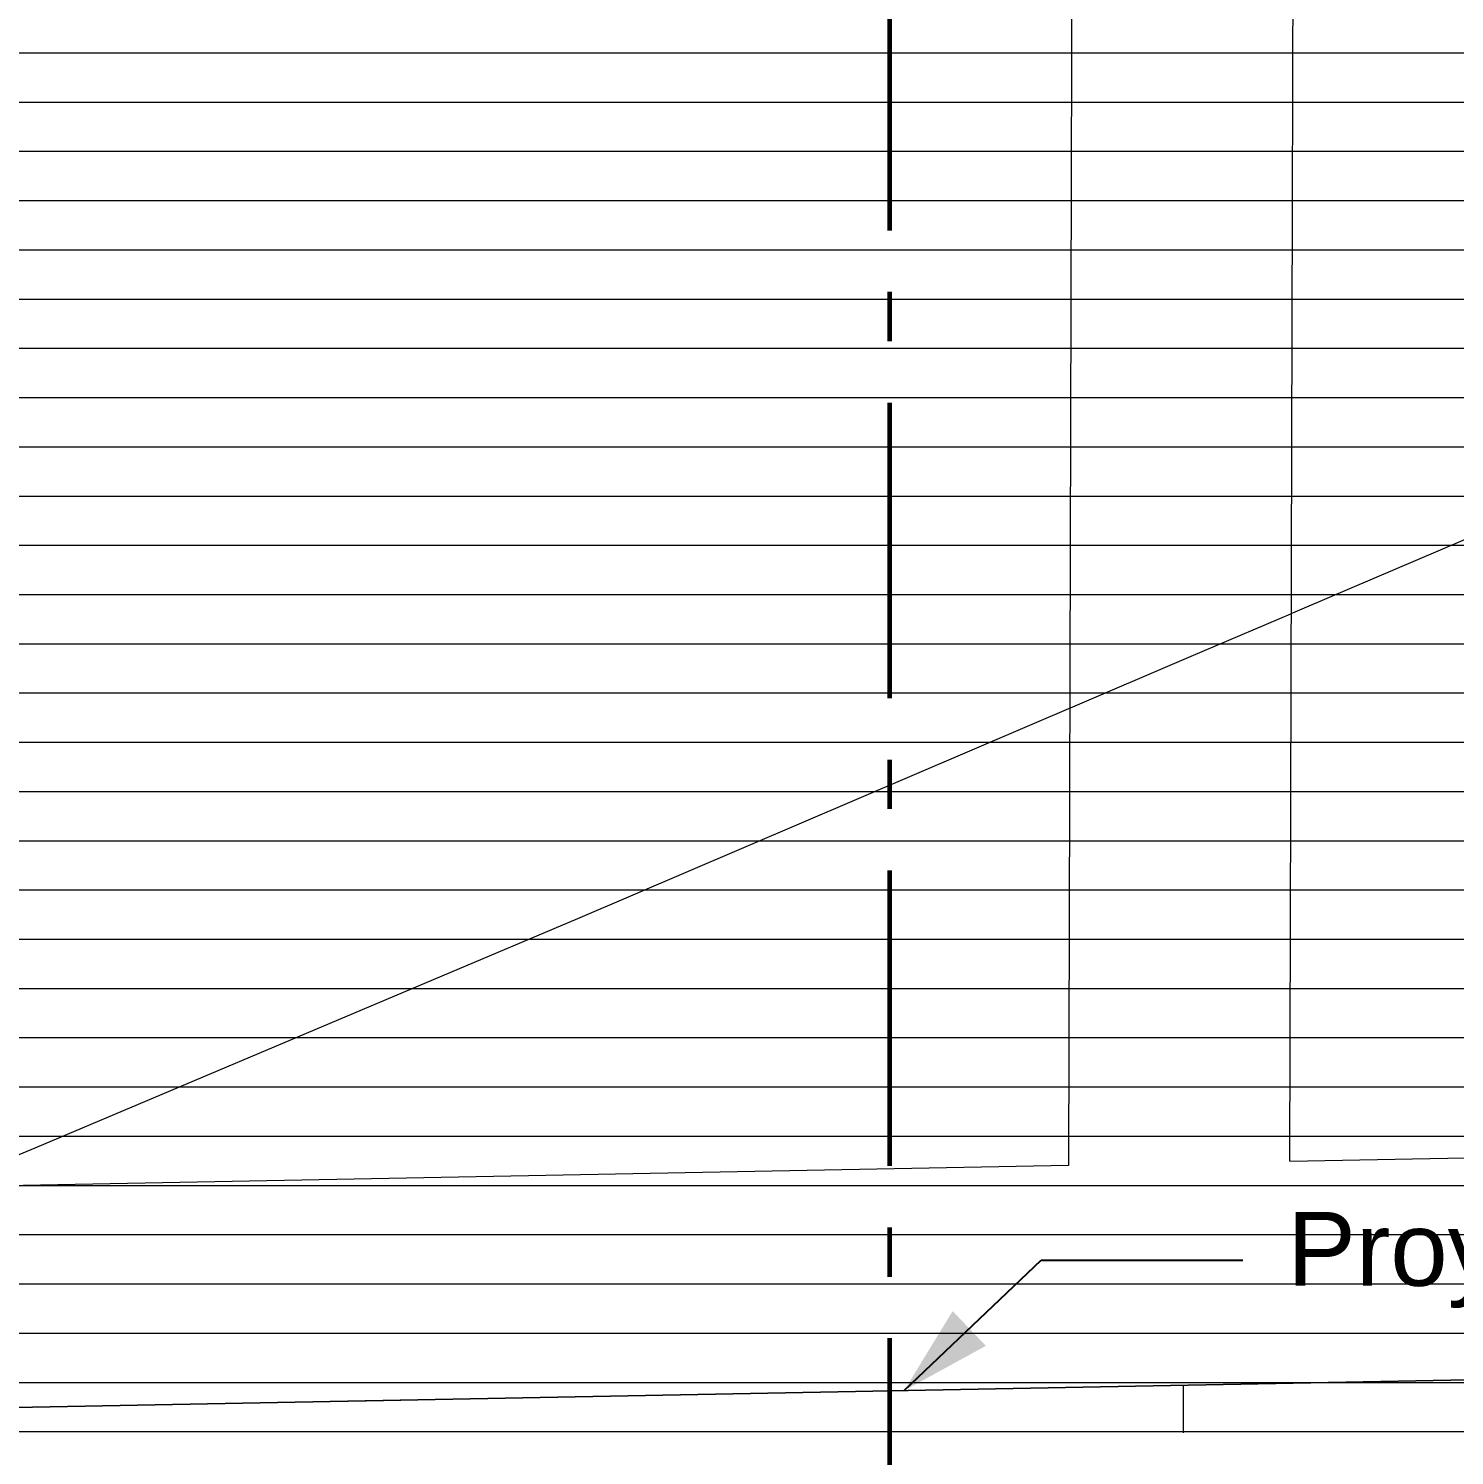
# Model space of a CAD drawing. Header units: metres. Extents: x 48 to 635, y -15 to 39.
# Drawn here: x 62.596 to 65.493, y 5.907 to 8.805 of the extents above; entities that cross this region are included whole.
import ezdxf

# ---------------------------------------------------------------- set-up
doc = ezdxf.new("R2010")
doc.units = ezdxf.units.M
doc.header["$MEASUREMENT"] = 0
for name, pattern in [('Dashed', [0.211667, 0.105833, -0.105833]), ('Dot & Dashed', [0.335139, 0.15875, -0.088194, 0, -0.088194]), ('Linea punta', [0.85, 0.6, -0.125, 0, -0.125]), ('Wipeout_Contour', [1, 0, -1])]:
    doc.linetypes.add(name, pattern=pattern)
for name, color, linetype in [('2D Drafting - General', 7, 'Continuous'), ('Annotation - Label', 7, 'Continuous'), ('Dimensioning - General', 7, 'Continuous'), ('Interior - Furniture', 7, 'Continuous'), ('Marker - Section', 7, 'Continuous'), ('Shell - Roof', 7, 'Continuous'), ('Structural - Bearing', 7, 'Continuous'), ('Structural - Grid', 7, 'Continuous')]:
    doc.layers.add(name, color=color, linetype=linetype)
doc.styles.add('GENERATED_STYLE_1', font='')
doc.styles.get('GENERATED_STYLE_1').set_extended_font_data('Arial')
doc.dimstyles.new('GENERATED_STYLE__1', dxfattribs={"dimtxt": 0.1, "dimasz": 0.0475, "dimexe": 0.18, "dimexo": 0.2, "dimgap": 0.09, "dimtad": 3, "dimzin": 0, "dimdsep": 46, "dimtxsty": 'GENERATED_STYLE_1', "dimblk": 'ARROWHEAD_2', "dimblk1": 'ARROWHEAD_2', "dimblk2": 'ARROWHEAD_2', "dimcen": 0.09, "dimclrd": 256, "dimclre": 256, "dimclrt": 5, "dimazin": 0, "dimtfac": 1, "dimtdec": 4, "dimtmove": 0, "dimatfit": 3, "dimfxl": 1, "dimtolj": 1, "dimtzin": 0, "dimarcsym": 0})
doc.dimstyles.new('GENERATED_STYLE__4', dxfattribs={"dimtxt": 0.18, "dimasz": 0.1824, "dimexe": 0.18, "dimexo": 0.0625, "dimgap": 0.09, "dimtad": 0, "dimtih": 1, "dimtoh": 1, "dimdec": 4, "dimzin": 0, "dimdsep": 46, "dimcen": 0.09, "dimadec": 0, "dimazin": 0, "dimtfac": 1, "dimtdec": 4, "dimtmove": 0, "dimatfit": 3, "dimldrblk": 'ARROWHEAD_5', "dimfxl": 1, "dimtolj": 1, "dimtzin": 0, "dimarcsym": 0})

# ---------------------------------------------------------------- blocks, each defined once
blk = doc.blocks.new('*D8')
at = {"layer": 'Dimensioning - General', "color": 151, "linetype": 'Continuous', "lineweight": 20, "true_color": 0x80c2ff}
for p, q in [((66.2681, 5.2425), (66.2634, 5.4893)), ((66.2673, 5.2894), (75.1868, 5.4593)), ((58.1821, 5.1353), (66.2673, 5.2894)), ((57.1668, 5.116), (58.1821, 5.1353))]:
    blk.add_line(p, q, dxfattribs=at)
at = {"layer": 'Dimensioning - General', "color": 7, "linetype": 'Continuous', "lineweight": 60}
for p, q in [((66.2847, 5.3209), (66.2498, 5.2578)), ((58.1995, 5.1669), (58.1647, 5.1037))]:
    blk.add_line(p, q, dxfattribs=at)
at = {"layer": 'Dimensioning - General', "color": 5, "lineweight": 25, "insert": (62.094, 5.0898), "char_height": 0.1, "attachment_point": 7, "rotation": 1.0914, "style": 'GENERATED_STYLE_1'}
blk.add_mtext('\\A1;{\\pql;\\fArial|b0|i0|c0|p34;8.09}', dxfattribs=at)
blk = doc.blocks.new('ARROWHEAD_2')
at = {"color": 0, "linetype": 'Continuous', "lineweight": 0}
for p, q in [((-0.378, -0.655), (0.378, 0.655)), ((0, 0), (-1, 0))]:
    blk.add_line(p, q, dxfattribs=at)
blk = doc.blocks.new('*X19')
at = {"layer": 'Shell - Roof', "color": 23, "linetype": 'Continuous', "lineweight": 13, "true_color": 0xbf8080}
for p, q in [((62.7844, 8.7551), (62.5382, 8.7551)), ((62.7844, 8.7551), (62.5382, 8.7551)), ((63.0306, 8.7551), (62.7844, 8.7551)), ((63.0306, 8.7551), (62.7844, 8.7551)), ((63.2768, 8.7551), (63.0306, 8.7551)), ((63.2768, 8.7551), (63.0306, 8.7551)), ((63.523, 8.7551), (63.2768, 8.7551)), ((63.523, 8.7551), (63.2768, 8.7551)), ((63.7692, 8.7551), (63.523, 8.7551)), ((63.7692, 8.7551), (63.523, 8.7551)), ((64.0154, 8.7551), (63.7692, 8.7551)), ((64.0154, 8.7551), (63.7692, 8.7551)), ((64.2616, 8.7551), (64.0154, 8.7551)), ((64.2616, 8.7551), (64.0154, 8.7551)), ((64.5078, 8.7551), (64.2616, 8.7551)), ((64.5078, 8.7551), (64.2616, 8.7551)), ((64.754, 8.7551), (64.5078, 8.7551)), ((64.754, 8.7551), (64.5078, 8.7551)), ((65.0002, 8.7551), (64.754, 8.7551)), ((65.0002, 8.7551), (64.754, 8.7551)), ((65.2464, 8.7551), (65.0002, 8.7551)), ((65.2464, 8.7551), (65.0002, 8.7551)), ((65.4926, 8.7551), (65.2464, 8.7551)), ((65.4926, 8.7551), (65.2464, 8.7551)), ((65.7388, 8.7551), (65.4926, 8.7551)), ((65.7388, 8.7551), (65.4926, 8.7551)), ((62.7844, 8.6551), (62.5382, 8.6551)), ((62.7844, 8.6551), (62.5382, 8.6551)), ((63.0306, 8.6551), (62.7844, 8.6551)), ((63.0306, 8.6551), (62.7844, 8.6551)), ((63.2768, 8.6551), (63.0306, 8.6551)), ((63.2768, 8.6551), (63.0306, 8.6551)), ((63.523, 8.6551), (63.2768, 8.6551)), ((63.523, 8.6551), (63.2768, 8.6551)), ((63.7692, 8.6551), (63.523, 8.6551)), ((63.7692, 8.6551), (63.523, 8.6551)), ((64.0154, 8.6551), (63.7692, 8.6551)), ((64.0154, 8.6551), (63.7692, 8.6551)), ((64.2616, 8.6551), (64.0154, 8.6551)), ((64.2616, 8.6551), (64.0154, 8.6551)), ((64.5078, 8.6551), (64.2616, 8.6551)), ((64.5078, 8.6551), (64.2616, 8.6551)), ((64.754, 8.6551), (64.5078, 8.6551)), ((64.754, 8.6551), (64.5078, 8.6551)), ((65.0002, 8.6551), (64.754, 8.6551)), ((65.0002, 8.6551), (64.754, 8.6551)), ((65.2464, 8.6551), (65.0002, 8.6551)), ((65.2464, 8.6551), (65.0002, 8.6551)), ((65.4926, 8.6551), (65.2464, 8.6551)), ((65.4926, 8.6551), (65.2464, 8.6551)), ((65.7388, 8.6551), (65.4926, 8.6551)), ((65.7388, 8.6551), (65.4926, 8.6551)), ((62.7844, 8.5551), (62.5382, 8.5551)), ((62.7844, 8.5551), (62.5382, 8.5551)), ((63.0306, 8.5551), (62.7844, 8.5551)), ((63.0306, 8.5551), (62.7844, 8.5551)), ((63.2768, 8.5551), (63.0306, 8.5551)), ((63.2768, 8.5551), (63.0306, 8.5551)), ((63.523, 8.5551), (63.2768, 8.5551)), ((63.523, 8.5551), (63.2768, 8.5551)), ((63.7692, 8.5551), (63.523, 8.5551)), ((63.7692, 8.5551), (63.523, 8.5551)), ((64.0154, 8.5551), (63.7692, 8.5551)), ((64.0154, 8.5551), (63.7692, 8.5551)), ((64.2616, 8.5551), (64.0154, 8.5551)), ((64.2616, 8.5551), (64.0154, 8.5551)), ((64.5078, 8.5551), (64.2616, 8.5551)), ((64.5078, 8.5551), (64.2616, 8.5551)), ((64.754, 8.5551), (64.5078, 8.5551)), ((64.754, 8.5551), (64.5078, 8.5551)), ((65.0002, 8.5551), (64.754, 8.5551)), ((65.0002, 8.5551), (64.754, 8.5551)), ((65.2464, 8.5551), (65.0002, 8.5551)), ((65.2464, 8.5551), (65.0002, 8.5551)), ((65.4926, 8.5551), (65.2464, 8.5551)), ((65.4926, 8.5551), (65.2464, 8.5551)), ((65.7388, 8.5551), (65.4926, 8.5551)), ((65.7388, 8.5551), (65.4926, 8.5551)), ((62.7844, 8.4551), (62.5382, 8.4551)), ((62.7844, 8.4551), (62.5382, 8.4551)), ((63.0306, 8.4551), (62.7844, 8.4551)), ((63.0306, 8.4551), (62.7844, 8.4551)), ((63.2768, 8.4551), (63.0306, 8.4551)), ((63.2768, 8.4551), (63.0306, 8.4551)), ((63.523, 8.4551), (63.2768, 8.4551)), ((63.523, 8.4551), (63.2768, 8.4551)), ((63.7692, 8.4551), (63.523, 8.4551)), ((63.7692, 8.4551), (63.523, 8.4551)), ((64.0154, 8.4551), (63.7692, 8.4551)), ((64.0154, 8.4551), (63.7692, 8.4551)), ((64.2616, 8.4551), (64.0154, 8.4551)), ((64.2616, 8.4551), (64.0154, 8.4551)), ((64.5078, 8.4551), (64.2616, 8.4551)), ((64.5078, 8.4551), (64.2616, 8.4551)), ((64.754, 8.4551), (64.5078, 8.4551)), ((64.754, 8.4551), (64.5078, 8.4551)), ((65.0002, 8.4551), (64.754, 8.4551)), ((65.0002, 8.4551), (64.754, 8.4551)), ((65.2464, 8.4551), (65.0002, 8.4551)), ((65.2464, 8.4551), (65.0002, 8.4551)), ((65.4926, 8.4551), (65.2464, 8.4551)), ((65.4926, 8.4551), (65.2464, 8.4551)), ((65.7388, 8.4551), (65.4926, 8.4551)), ((65.7388, 8.4551), (65.4926, 8.4551)), ((62.7844, 8.3551), (62.5382, 8.3551)), ((62.7844, 8.3551), (62.5382, 8.3551)), ((63.0306, 8.3551), (62.7844, 8.3551)), ((63.0306, 8.3551), (62.7844, 8.3551)), ((63.2768, 8.3551), (63.0306, 8.3551)), ((63.2768, 8.3551), (63.0306, 8.3551)), ((63.523, 8.3551), (63.2768, 8.3551)), ((63.523, 8.3551), (63.2768, 8.3551)), ((63.7692, 8.3551), (63.523, 8.3551)), ((63.7692, 8.3551), (63.523, 8.3551)), ((64.0154, 8.3551), (63.7692, 8.3551)), ((64.0154, 8.3551), (63.7692, 8.3551)), ((64.2616, 8.3551), (64.0154, 8.3551)), ((64.2616, 8.3551), (64.0154, 8.3551)), ((64.5078, 8.3551), (64.2616, 8.3551)), ((64.5078, 8.3551), (64.2616, 8.3551)), ((64.754, 8.3551), (64.5078, 8.3551)), ((64.754, 8.3551), (64.5078, 8.3551)), ((65.0002, 8.3551), (64.754, 8.3551)), ((65.0002, 8.3551), (64.754, 8.3551)), ((65.2464, 8.3551), (65.0002, 8.3551)), ((65.2464, 8.3551), (65.0002, 8.3551)), ((65.4926, 8.3551), (65.2464, 8.3551)), ((65.4926, 8.3551), (65.2464, 8.3551)), ((65.7388, 8.3551), (65.4926, 8.3551)), ((65.7388, 8.3551), (65.4926, 8.3551)), ((62.7844, 8.2551), (62.5382, 8.2551)), ((62.7844, 8.2551), (62.5382, 8.2551)), ((63.0306, 8.2551), (62.7844, 8.2551)), ((63.0306, 8.2551), (62.7844, 8.2551)), ((63.2768, 8.2551), (63.0306, 8.2551)), ((63.2768, 8.2551), (63.0306, 8.2551)), ((63.523, 8.2551), (63.2768, 8.2551)), ((63.523, 8.2551), (63.2768, 8.2551)), ((63.7692, 8.2551), (63.523, 8.2551)), ((63.7692, 8.2551), (63.523, 8.2551)), ((64.0154, 8.2551), (63.7692, 8.2551)), ((64.0154, 8.2551), (63.7692, 8.2551)), ((64.2616, 8.2551), (64.0154, 8.2551)), ((64.2616, 8.2551), (64.0154, 8.2551)), ((64.5078, 8.2551), (64.2616, 8.2551)), ((64.5078, 8.2551), (64.2616, 8.2551)), ((64.754, 8.2551), (64.5078, 8.2551)), ((64.754, 8.2551), (64.5078, 8.2551)), ((65.0002, 8.2551), (64.754, 8.2551)), ((65.0002, 8.2551), (64.754, 8.2551)), ((65.2464, 8.2551), (65.0002, 8.2551)), ((65.2464, 8.2551), (65.0002, 8.2551)), ((65.4926, 8.2551), (65.2464, 8.2551)), ((65.4926, 8.2551), (65.2464, 8.2551)), ((65.7388, 8.2551), (65.4926, 8.2551)), ((65.7388, 8.2551), (65.4926, 8.2551)), ((62.7844, 8.1551), (62.5382, 8.1551)), ((62.7844, 8.1551), (62.5382, 8.1551)), ((63.0306, 8.1551), (62.7844, 8.1551)), ((63.0306, 8.1551), (62.7844, 8.1551)), ((63.2768, 8.1551), (63.0306, 8.1551)), ((63.2768, 8.1551), (63.0306, 8.1551)), ((63.523, 8.1551), (63.2768, 8.1551)), ((63.523, 8.1551), (63.2768, 8.1551)), ((63.7692, 8.1551), (63.523, 8.1551)), ((63.7692, 8.1551), (63.523, 8.1551)), ((64.0154, 8.1551), (63.7692, 8.1551)), ((64.0154, 8.1551), (63.7692, 8.1551)), ((64.2616, 8.1551), (64.0154, 8.1551)), ((64.2616, 8.1551), (64.0154, 8.1551)), ((64.5078, 8.1551), (64.2616, 8.1551)), ((64.5078, 8.1551), (64.2616, 8.1551)), ((64.754, 8.1551), (64.5078, 8.1551)), ((64.754, 8.1551), (64.5078, 8.1551)), ((65.0002, 8.1551), (64.754, 8.1551)), ((65.0002, 8.1551), (64.754, 8.1551)), ((65.2464, 8.1551), (65.0002, 8.1551)), ((65.2464, 8.1551), (65.0002, 8.1551)), ((65.4926, 8.1551), (65.2464, 8.1551)), ((65.4926, 8.1551), (65.2464, 8.1551)), ((65.7388, 8.1551), (65.4926, 8.1551)), ((65.7388, 8.1551), (65.4926, 8.1551)), ((62.7844, 8.0551), (62.5382, 8.0551)), ((62.7844, 8.0551), (62.5382, 8.0551)), ((63.0306, 8.0551), (62.7844, 8.0551)), ((63.0306, 8.0551), (62.7844, 8.0551)), ((63.2768, 8.0551), (63.0306, 8.0551)), ((63.2768, 8.0551), (63.0306, 8.0551)), ((63.523, 8.0551), (63.2768, 8.0551)), ((63.523, 8.0551), (63.2768, 8.0551)), ((63.7692, 8.0551), (63.523, 8.0551)), ((63.7692, 8.0551), (63.523, 8.0551)), ((64.0154, 8.0551), (63.7692, 8.0551)), ((64.0154, 8.0551), (63.7692, 8.0551)), ((64.2616, 8.0551), (64.0154, 8.0551)), ((64.2616, 8.0551), (64.0154, 8.0551)), ((64.5078, 8.0551), (64.2616, 8.0551)), ((64.5078, 8.0551), (64.2616, 8.0551)), ((64.754, 8.0551), (64.5078, 8.0551)), ((64.754, 8.0551), (64.5078, 8.0551)), ((65.0002, 8.0551), (64.754, 8.0551)), ((65.0002, 8.0551), (64.754, 8.0551)), ((65.2464, 8.0551), (65.0002, 8.0551)), ((65.2464, 8.0551), (65.0002, 8.0551)), ((65.4926, 8.0551), (65.2464, 8.0551)), ((65.4926, 8.0551), (65.2464, 8.0551)), ((65.7388, 8.0551), (65.4926, 8.0551)), ((65.7388, 8.0551), (65.4926, 8.0551)), ((62.7844, 7.9551), (62.5382, 7.9551)), ((62.7844, 7.9551), (62.5382, 7.9551)), ((63.0306, 7.9551), (62.7844, 7.9551)), ((63.0306, 7.9551), (62.7844, 7.9551)), ((63.2768, 7.9551), (63.0306, 7.9551)), ((63.2768, 7.9551), (63.0306, 7.9551)), ((63.523, 7.9551), (63.2768, 7.9551)), ((63.523, 7.9551), (63.2768, 7.9551)), ((63.7692, 7.9551), (63.523, 7.9551)), ((63.7692, 7.9551), (63.523, 7.9551)), ((64.0154, 7.9551), (63.7692, 7.9551)), ((64.0154, 7.9551), (63.7692, 7.9551)), ((64.2616, 7.9551), (64.0154, 7.9551)), ((64.2616, 7.9551), (64.0154, 7.9551)), ((64.5078, 7.9551), (64.2616, 7.9551)), ((64.5078, 7.9551), (64.2616, 7.9551)), ((64.754, 7.9551), (64.5078, 7.9551)), ((64.754, 7.9551), (64.5078, 7.9551)), ((65.0002, 7.9551), (64.754, 7.9551)), ((65.0002, 7.9551), (64.754, 7.9551)), ((65.2464, 7.9551), (65.0002, 7.9551)), ((65.2464, 7.9551), (65.0002, 7.9551)), ((65.4926, 7.9551), (65.2464, 7.9551)), ((65.4926, 7.9551), (65.2464, 7.9551)), ((65.7388, 7.9551), (65.4926, 7.9551)), ((65.7388, 7.9551), (65.4926, 7.9551)), ((62.7844, 7.8551), (62.5382, 7.8551)), ((62.7844, 7.8551), (62.5382, 7.8551)), ((63.0306, 7.8551), (62.7844, 7.8551)), ((63.0306, 7.8551), (62.7844, 7.8551)), ((63.2768, 7.8551), (63.0306, 7.8551)), ((63.2768, 7.8551), (63.0306, 7.8551)), ((63.523, 7.8551), (63.2768, 7.8551)), ((63.523, 7.8551), (63.2768, 7.8551)), ((63.7692, 7.8551), (63.523, 7.8551)), ((63.7692, 7.8551), (63.523, 7.8551)), ((64.0154, 7.8551), (63.7692, 7.8551)), ((64.0154, 7.8551), (63.7692, 7.8551)), ((64.2616, 7.8551), (64.0154, 7.8551)), ((64.2616, 7.8551), (64.0154, 7.8551)), ((64.5078, 7.8551), (64.2616, 7.8551)), ((64.5078, 7.8551), (64.2616, 7.8551)), ((64.754, 7.8551), (64.5078, 7.8551)), ((64.754, 7.8551), (64.5078, 7.8551)), ((65.0002, 7.8551), (64.754, 7.8551)), ((65.0002, 7.8551), (64.754, 7.8551)), ((65.2464, 7.8551), (65.0002, 7.8551)), ((65.2464, 7.8551), (65.0002, 7.8551)), ((65.4926, 7.8551), (65.2464, 7.8551)), ((65.4926, 7.8551), (65.2464, 7.8551)), ((65.7388, 7.8551), (65.4926, 7.8551)), ((65.7388, 7.8551), (65.4926, 7.8551)), ((62.7844, 7.7551), (62.5382, 7.7551)), ((62.7844, 7.7551), (62.5382, 7.7551)), ((63.0306, 7.7551), (62.7844, 7.7551)), ((63.0306, 7.7551), (62.7844, 7.7551)), ((63.2768, 7.7551), (63.0306, 7.7551)), ((63.2768, 7.7551), (63.0306, 7.7551)), ((63.523, 7.7551), (63.2768, 7.7551)), ((63.523, 7.7551), (63.2768, 7.7551)), ((63.7692, 7.7551), (63.523, 7.7551)), ((63.7692, 7.7551), (63.523, 7.7551)), ((64.0154, 7.7551), (63.7692, 7.7551)), ((64.0154, 7.7551), (63.7692, 7.7551)), ((64.2616, 7.7551), (64.0154, 7.7551)), ((64.2616, 7.7551), (64.0154, 7.7551)), ((64.5078, 7.7551), (64.2616, 7.7551)), ((64.5078, 7.7551), (64.2616, 7.7551)), ((64.754, 7.7551), (64.5078, 7.7551)), ((64.754, 7.7551), (64.5078, 7.7551)), ((65.0002, 7.7551), (64.754, 7.7551)), ((65.0002, 7.7551), (64.754, 7.7551)), ((65.2464, 7.7551), (65.0002, 7.7551)), ((65.2464, 7.7551), (65.0002, 7.7551)), ((65.4926, 7.7551), (65.2464, 7.7551)), ((65.4926, 7.7551), (65.2464, 7.7551)), ((65.7388, 7.7551), (65.4926, 7.7551)), ((65.7388, 7.7551), (65.4926, 7.7551)), ((62.7844, 7.6551), (62.5382, 7.6551)), ((62.7844, 7.6551), (62.5382, 7.6551)), ((63.0306, 7.6551), (62.7844, 7.6551)), ((63.0306, 7.6551), (62.7844, 7.6551)), ((63.2768, 7.6551), (63.0306, 7.6551)), ((63.2768, 7.6551), (63.0306, 7.6551)), ((63.523, 7.6551), (63.2768, 7.6551)), ((63.523, 7.6551), (63.2768, 7.6551)), ((63.7692, 7.6551), (63.523, 7.6551)), ((63.7692, 7.6551), (63.523, 7.6551)), ((64.0154, 7.6551), (63.7692, 7.6551)), ((64.0154, 7.6551), (63.7692, 7.6551)), ((64.2616, 7.6551), (64.0154, 7.6551)), ((64.2616, 7.6551), (64.0154, 7.6551)), ((64.5078, 7.6551), (64.2616, 7.6551)), ((64.5078, 7.6551), (64.2616, 7.6551)), ((64.754, 7.6551), (64.5078, 7.6551)), ((64.754, 7.6551), (64.5078, 7.6551)), ((65.0002, 7.6551), (64.754, 7.6551)), ((65.0002, 7.6551), (64.754, 7.6551)), ((65.2464, 7.6551), (65.0002, 7.6551)), ((65.2464, 7.6551), (65.0002, 7.6551)), ((65.4926, 7.6551), (65.2464, 7.6551)), ((65.4926, 7.6551), (65.2464, 7.6551)), ((65.7388, 7.6551), (65.4926, 7.6551)), ((65.7388, 7.6551), (65.4926, 7.6551)), ((62.7844, 7.5551), (62.5382, 7.5551)), ((62.7844, 7.5551), (62.5382, 7.5551)), ((63.0306, 7.5551), (62.7844, 7.5551)), ((63.0306, 7.5551), (62.7844, 7.5551)), ((63.2768, 7.5551), (63.0306, 7.5551)), ((63.2768, 7.5551), (63.0306, 7.5551)), ((63.523, 7.5551), (63.2768, 7.5551)), ((63.523, 7.5551), (63.2768, 7.5551)), ((63.7692, 7.5551), (63.523, 7.5551)), ((63.7692, 7.5551), (63.523, 7.5551)), ((64.0154, 7.5551), (63.7692, 7.5551)), ((64.0154, 7.5551), (63.7692, 7.5551)), ((64.2616, 7.5551), (64.0154, 7.5551)), ((64.2616, 7.5551), (64.0154, 7.5551)), ((64.5078, 7.5551), (64.2616, 7.5551)), ((64.5078, 7.5551), (64.2616, 7.5551)), ((64.754, 7.5551), (64.5078, 7.5551)), ((64.754, 7.5551), (64.5078, 7.5551)), ((65.0002, 7.5551), (64.754, 7.5551)), ((65.0002, 7.5551), (64.754, 7.5551)), ((65.2464, 7.5551), (65.0002, 7.5551)), ((65.2464, 7.5551), (65.0002, 7.5551)), ((65.4926, 7.5551), (65.2464, 7.5551)), ((65.4926, 7.5551), (65.2464, 7.5551)), ((65.7388, 7.5551), (65.4926, 7.5551)), ((65.7388, 7.5551), (65.4926, 7.5551)), ((62.7844, 7.4551), (62.5382, 7.4551)), ((62.7844, 7.4551), (62.5382, 7.4551)), ((63.0306, 7.4551), (62.7844, 7.4551)), ((63.0306, 7.4551), (62.7844, 7.4551)), ((63.2768, 7.4551), (63.0306, 7.4551)), ((63.2768, 7.4551), (63.0306, 7.4551)), ((63.523, 7.4551), (63.2768, 7.4551)), ((63.523, 7.4551), (63.2768, 7.4551)), ((63.7692, 7.4551), (63.523, 7.4551)), ((63.7692, 7.4551), (63.523, 7.4551)), ((64.0154, 7.4551), (63.7692, 7.4551)), ((64.0154, 7.4551), (63.7692, 7.4551)), ((64.2616, 7.4551), (64.0154, 7.4551)), ((64.2616, 7.4551), (64.0154, 7.4551)), ((64.5078, 7.4551), (64.2616, 7.4551)), ((64.5078, 7.4551), (64.2616, 7.4551)), ((64.754, 7.4551), (64.5078, 7.4551)), ((64.754, 7.4551), (64.5078, 7.4551)), ((65.0002, 7.4551), (64.754, 7.4551)), ((65.0002, 7.4551), (64.754, 7.4551)), ((65.2464, 7.4551), (65.0002, 7.4551)), ((65.2464, 7.4551), (65.0002, 7.4551)), ((65.4926, 7.4551), (65.2464, 7.4551)), ((65.4926, 7.4551), (65.2464, 7.4551)), ((65.7388, 7.4551), (65.4926, 7.4551)), ((65.7388, 7.4551), (65.4926, 7.4551)), ((62.7844, 7.3551), (62.5382, 7.3551)), ((62.7844, 7.3551), (62.5382, 7.3551)), ((63.0306, 7.3551), (62.7844, 7.3551)), ((63.0306, 7.3551), (62.7844, 7.3551)), ((63.2768, 7.3551), (63.0306, 7.3551)), ((63.2768, 7.3551), (63.0306, 7.3551)), ((63.523, 7.3551), (63.2768, 7.3551)), ((63.523, 7.3551), (63.2768, 7.3551)), ((63.7692, 7.3551), (63.523, 7.3551)), ((63.7692, 7.3551), (63.523, 7.3551)), ((64.0154, 7.3551), (63.7692, 7.3551)), ((64.0154, 7.3551), (63.7692, 7.3551)), ((64.2616, 7.3551), (64.0154, 7.3551)), ((64.2616, 7.3551), (64.0154, 7.3551)), ((64.5078, 7.3551), (64.2616, 7.3551)), ((64.5078, 7.3551), (64.2616, 7.3551)), ((64.754, 7.3551), (64.5078, 7.3551)), ((64.754, 7.3551), (64.5078, 7.3551)), ((65.0002, 7.3551), (64.754, 7.3551)), ((65.0002, 7.3551), (64.754, 7.3551)), ((65.2464, 7.3551), (65.0002, 7.3551)), ((65.2464, 7.3551), (65.0002, 7.3551)), ((65.4926, 7.3551), (65.2464, 7.3551)), ((65.4926, 7.3551), (65.2464, 7.3551)), ((65.7388, 7.3551), (65.4926, 7.3551)), ((65.7388, 7.3551), (65.4926, 7.3551)), ((62.7844, 7.2551), (62.5382, 7.2551)), ((62.7844, 7.2551), (62.5382, 7.2551)), ((63.0306, 7.2551), (62.7844, 7.2551)), ((63.0306, 7.2551), (62.7844, 7.2551)), ((63.2768, 7.2551), (63.0306, 7.2551)), ((63.2768, 7.2551), (63.0306, 7.2551)), ((63.523, 7.2551), (63.2768, 7.2551)), ((63.523, 7.2551), (63.2768, 7.2551)), ((63.7692, 7.2551), (63.523, 7.2551)), ((63.7692, 7.2551), (63.523, 7.2551)), ((64.0154, 7.2551), (63.7692, 7.2551)), ((64.0154, 7.2551), (63.7692, 7.2551)), ((64.2616, 7.2551), (64.0154, 7.2551)), ((64.2616, 7.2551), (64.0154, 7.2551)), ((64.5078, 7.2551), (64.2616, 7.2551)), ((64.5078, 7.2551), (64.2616, 7.2551)), ((64.754, 7.2551), (64.5078, 7.2551)), ((64.754, 7.2551), (64.5078, 7.2551)), ((65.0002, 7.2551), (64.754, 7.2551)), ((65.0002, 7.2551), (64.754, 7.2551)), ((65.2464, 7.2551), (65.0002, 7.2551)), ((65.2464, 7.2551), (65.0002, 7.2551)), ((65.4926, 7.2551), (65.2464, 7.2551)), ((65.4926, 7.2551), (65.2464, 7.2551)), ((65.7388, 7.2551), (65.4926, 7.2551)), ((65.7388, 7.2551), (65.4926, 7.2551)), ((62.7844, 7.1551), (62.5382, 7.1551)), ((62.7844, 7.1551), (62.5382, 7.1551)), ((63.0306, 7.1551), (62.7844, 7.1551)), ((63.0306, 7.1551), (62.7844, 7.1551)), ((63.2768, 7.1551), (63.0306, 7.1551)), ((63.2768, 7.1551), (63.0306, 7.1551)), ((63.523, 7.1551), (63.2768, 7.1551)), ((63.523, 7.1551), (63.2768, 7.1551)), ((63.7692, 7.1551), (63.523, 7.1551)), ((63.7692, 7.1551), (63.523, 7.1551)), ((64.0154, 7.1551), (63.7692, 7.1551)), ((64.0154, 7.1551), (63.7692, 7.1551)), ((64.2616, 7.1551), (64.0154, 7.1551)), ((64.2616, 7.1551), (64.0154, 7.1551)), ((64.5078, 7.1551), (64.2616, 7.1551)), ((64.5078, 7.1551), (64.2616, 7.1551)), ((64.754, 7.1551), (64.5078, 7.1551)), ((64.754, 7.1551), (64.5078, 7.1551)), ((65.0002, 7.1551), (64.754, 7.1551)), ((65.0002, 7.1551), (64.754, 7.1551)), ((65.2464, 7.1551), (65.0002, 7.1551)), ((65.2464, 7.1551), (65.0002, 7.1551)), ((65.4926, 7.1551), (65.2464, 7.1551)), ((65.4926, 7.1551), (65.2464, 7.1551)), ((65.7388, 7.1551), (65.4926, 7.1551)), ((65.7388, 7.1551), (65.4926, 7.1551)), ((62.7844, 7.0551), (62.5382, 7.0551)), ((62.7844, 7.0551), (62.5382, 7.0551)), ((63.0306, 7.0551), (62.7844, 7.0551)), ((63.0306, 7.0551), (62.7844, 7.0551)), ((63.2768, 7.0551), (63.0306, 7.0551)), ((63.2768, 7.0551), (63.0306, 7.0551)), ((63.523, 7.0551), (63.2768, 7.0551)), ((63.523, 7.0551), (63.2768, 7.0551)), ((63.7692, 7.0551), (63.523, 7.0551)), ((63.7692, 7.0551), (63.523, 7.0551)), ((64.0154, 7.0551), (63.7692, 7.0551)), ((64.0154, 7.0551), (63.7692, 7.0551)), ((64.2616, 7.0551), (64.0154, 7.0551)), ((64.2616, 7.0551), (64.0154, 7.0551)), ((64.5078, 7.0551), (64.2616, 7.0551)), ((64.5078, 7.0551), (64.2616, 7.0551)), ((64.754, 7.0551), (64.5078, 7.0551)), ((64.754, 7.0551), (64.5078, 7.0551)), ((65.0002, 7.0551), (64.754, 7.0551)), ((65.0002, 7.0551), (64.754, 7.0551)), ((65.2464, 7.0551), (65.0002, 7.0551)), ((65.2464, 7.0551), (65.0002, 7.0551)), ((65.4926, 7.0551), (65.2464, 7.0551)), ((65.4926, 7.0551), (65.2464, 7.0551)), ((65.7388, 7.0551), (65.4926, 7.0551)), ((65.7388, 7.0551), (65.4926, 7.0551)), ((62.7844, 6.9551), (62.5382, 6.9551)), ((62.7844, 6.9551), (62.5382, 6.9551)), ((63.0306, 6.9551), (62.7844, 6.9551)), ((63.0306, 6.9551), (62.7844, 6.9551)), ((63.2768, 6.9551), (63.0306, 6.9551)), ((63.2768, 6.9551), (63.0306, 6.9551)), ((63.523, 6.9551), (63.2768, 6.9551)), ((63.523, 6.9551), (63.2768, 6.9551)), ((63.7692, 6.9551), (63.523, 6.9551)), ((63.7692, 6.9551), (63.523, 6.9551)), ((64.0154, 6.9551), (63.7692, 6.9551)), ((64.0154, 6.9551), (63.7692, 6.9551)), ((64.2616, 6.9551), (64.0154, 6.9551)), ((64.2616, 6.9551), (64.0154, 6.9551)), ((64.5078, 6.9551), (64.2616, 6.9551)), ((64.5078, 6.9551), (64.2616, 6.9551)), ((64.754, 6.9551), (64.5078, 6.9551)), ((64.754, 6.9551), (64.5078, 6.9551)), ((65.0002, 6.9551), (64.754, 6.9551)), ((65.0002, 6.9551), (64.754, 6.9551)), ((65.2464, 6.9551), (65.0002, 6.9551)), ((65.2464, 6.9551), (65.0002, 6.9551)), ((65.4926, 6.9551), (65.2464, 6.9551)), ((65.4926, 6.9551), (65.2464, 6.9551)), ((65.7388, 6.9551), (65.4926, 6.9551)), ((65.7388, 6.9551), (65.4926, 6.9551)), ((62.7844, 6.8551), (62.5382, 6.8551)), ((62.7844, 6.8551), (62.5382, 6.8551)), ((63.0306, 6.8551), (62.7844, 6.8551)), ((63.0306, 6.8551), (62.7844, 6.8551)), ((63.2768, 6.8551), (63.0306, 6.8551)), ((63.2768, 6.8551), (63.0306, 6.8551)), ((63.523, 6.8551), (63.2768, 6.8551)), ((63.523, 6.8551), (63.2768, 6.8551)), ((63.7692, 6.8551), (63.523, 6.8551)), ((63.7692, 6.8551), (63.523, 6.8551)), ((64.0154, 6.8551), (63.7692, 6.8551)), ((64.0154, 6.8551), (63.7692, 6.8551)), ((64.2616, 6.8551), (64.0154, 6.8551)), ((64.2616, 6.8551), (64.0154, 6.8551)), ((64.5078, 6.8551), (64.2616, 6.8551)), ((64.5078, 6.8551), (64.2616, 6.8551)), ((64.754, 6.8551), (64.5078, 6.8551)), ((64.754, 6.8551), (64.5078, 6.8551)), ((65.0002, 6.8551), (64.754, 6.8551)), ((65.0002, 6.8551), (64.754, 6.8551)), ((65.2464, 6.8551), (65.0002, 6.8551)), ((65.2464, 6.8551), (65.0002, 6.8551)), ((65.4926, 6.8551), (65.2464, 6.8551)), ((65.4926, 6.8551), (65.2464, 6.8551)), ((65.7388, 6.8551), (65.4926, 6.8551)), ((65.7388, 6.8551), (65.4926, 6.8551)), ((62.7844, 6.7551), (62.5382, 6.7551)), ((62.7844, 6.7551), (62.5382, 6.7551)), ((63.0306, 6.7551), (62.7844, 6.7551)), ((63.0306, 6.7551), (62.7844, 6.7551)), ((63.2768, 6.7551), (63.0306, 6.7551)), ((63.2768, 6.7551), (63.0306, 6.7551)), ((63.523, 6.7551), (63.2768, 6.7551)), ((63.523, 6.7551), (63.2768, 6.7551)), ((63.7692, 6.7551), (63.523, 6.7551)), ((63.7692, 6.7551), (63.523, 6.7551)), ((64.0154, 6.7551), (63.7692, 6.7551)), ((64.0154, 6.7551), (63.7692, 6.7551)), ((64.2616, 6.7551), (64.0154, 6.7551)), ((64.2616, 6.7551), (64.0154, 6.7551)), ((64.5078, 6.7551), (64.2616, 6.7551)), ((64.5078, 6.7551), (64.2616, 6.7551)), ((64.754, 6.7551), (64.5078, 6.7551)), ((64.754, 6.7551), (64.5078, 6.7551)), ((65.0002, 6.7551), (64.754, 6.7551)), ((65.0002, 6.7551), (64.754, 6.7551)), ((65.2464, 6.7551), (65.0002, 6.7551)), ((65.2464, 6.7551), (65.0002, 6.7551)), ((65.4926, 6.7551), (65.2464, 6.7551)), ((65.4926, 6.7551), (65.2464, 6.7551)), ((65.7388, 6.7551), (65.4926, 6.7551)), ((65.7388, 6.7551), (65.4926, 6.7551)), ((62.7844, 6.6551), (62.5382, 6.6551)), ((62.7844, 6.6551), (62.5382, 6.6551)), ((63.0306, 6.6551), (62.7844, 6.6551)), ((63.0306, 6.6551), (62.7844, 6.6551)), ((63.2768, 6.6551), (63.0306, 6.6551)), ((63.2768, 6.6551), (63.0306, 6.6551)), ((63.523, 6.6551), (63.2768, 6.6551)), ((63.523, 6.6551), (63.2768, 6.6551)), ((63.7692, 6.6551), (63.523, 6.6551)), ((63.7692, 6.6551), (63.523, 6.6551)), ((64.0154, 6.6551), (63.7692, 6.6551)), ((64.0154, 6.6551), (63.7692, 6.6551)), ((64.2616, 6.6551), (64.0154, 6.6551)), ((64.2616, 6.6551), (64.0154, 6.6551)), ((64.5078, 6.6551), (64.2616, 6.6551)), ((64.5078, 6.6551), (64.2616, 6.6551)), ((64.754, 6.6551), (64.5078, 6.6551)), ((64.754, 6.6551), (64.5078, 6.6551)), ((65.0002, 6.6551), (64.754, 6.6551)), ((65.0002, 6.6551), (64.754, 6.6551)), ((65.2464, 6.6551), (65.0002, 6.6551)), ((65.2464, 6.6551), (65.0002, 6.6551)), ((65.4926, 6.6551), (65.2464, 6.6551)), ((65.4926, 6.6551), (65.2464, 6.6551)), ((65.7388, 6.6551), (65.4926, 6.6551)), ((65.7388, 6.6551), (65.4926, 6.6551)), ((62.7844, 6.5551), (62.5382, 6.5551)), ((62.7844, 6.5551), (62.5382, 6.5551)), ((63.0306, 6.5551), (62.7844, 6.5551)), ((63.0306, 6.5551), (62.7844, 6.5551)), ((63.2768, 6.5551), (63.0306, 6.5551)), ((63.2768, 6.5551), (63.0306, 6.5551)), ((63.523, 6.5551), (63.2768, 6.5551)), ((63.523, 6.5551), (63.2768, 6.5551)), ((63.7692, 6.5551), (63.523, 6.5551)), ((63.7692, 6.5551), (63.523, 6.5551)), ((64.0154, 6.5551), (63.7692, 6.5551)), ((64.0154, 6.5551), (63.7692, 6.5551)), ((64.2616, 6.5551), (64.0154, 6.5551)), ((64.2616, 6.5551), (64.0154, 6.5551)), ((64.5078, 6.5551), (64.2616, 6.5551)), ((64.5078, 6.5551), (64.2616, 6.5551)), ((64.754, 6.5551), (64.5078, 6.5551)), ((64.754, 6.5551), (64.5078, 6.5551)), ((65.0002, 6.5551), (64.754, 6.5551)), ((65.0002, 6.5551), (64.754, 6.5551)), ((65.2464, 6.5551), (65.0002, 6.5551)), ((65.2464, 6.5551), (65.0002, 6.5551)), ((65.4926, 6.5551), (65.2464, 6.5551)), ((65.4926, 6.5551), (65.2464, 6.5551)), ((65.7388, 6.5551), (65.4926, 6.5551)), ((65.7388, 6.5551), (65.4926, 6.5551)), ((62.7844, 6.4551), (62.5382, 6.4551)), ((62.7844, 6.4551), (62.5382, 6.4551)), ((63.0306, 6.4551), (62.7844, 6.4551)), ((63.0306, 6.4551), (62.7844, 6.4551)), ((63.2768, 6.4551), (63.0306, 6.4551)), ((63.2768, 6.4551), (63.0306, 6.4551)), ((63.523, 6.4551), (63.2768, 6.4551)), ((63.523, 6.4551), (63.2768, 6.4551)), ((63.7692, 6.4551), (63.523, 6.4551)), ((63.7692, 6.4551), (63.523, 6.4551)), ((64.0154, 6.4551), (63.7692, 6.4551)), ((64.0154, 6.4551), (63.7692, 6.4551)), ((64.2616, 6.4551), (64.0154, 6.4551)), ((64.2616, 6.4551), (64.0154, 6.4551)), ((64.5078, 6.4551), (64.2616, 6.4551)), ((64.5078, 6.4551), (64.2616, 6.4551)), ((64.754, 6.4551), (64.5078, 6.4551)), ((64.754, 6.4551), (64.5078, 6.4551)), ((65.0002, 6.4551), (64.754, 6.4551)), ((65.0002, 6.4551), (64.754, 6.4551)), ((65.2464, 6.4551), (65.0002, 6.4551)), ((65.2464, 6.4551), (65.0002, 6.4551)), ((65.4926, 6.4551), (65.2464, 6.4551)), ((65.4926, 6.4551), (65.2464, 6.4551)), ((65.7388, 6.4551), (65.4926, 6.4551)), ((65.7388, 6.4551), (65.4926, 6.4551)), ((62.7844, 6.3551), (62.5382, 6.3551)), ((62.7844, 6.3551), (62.5382, 6.3551)), ((63.0306, 6.3551), (62.7844, 6.3551)), ((63.0306, 6.3551), (62.7844, 6.3551)), ((63.2768, 6.3551), (63.0306, 6.3551)), ((63.2768, 6.3551), (63.0306, 6.3551)), ((63.523, 6.3551), (63.2768, 6.3551)), ((63.523, 6.3551), (63.2768, 6.3551)), ((63.7692, 6.3551), (63.523, 6.3551)), ((63.7692, 6.3551), (63.523, 6.3551)), ((64.0154, 6.3551), (63.7692, 6.3551)), ((64.0154, 6.3551), (63.7692, 6.3551)), ((64.2616, 6.3551), (64.0154, 6.3551)), ((64.2616, 6.3551), (64.0154, 6.3551)), ((64.5078, 6.3551), (64.2616, 6.3551)), ((64.5078, 6.3551), (64.2616, 6.3551)), ((64.754, 6.3551), (64.5078, 6.3551)), ((64.754, 6.3551), (64.5078, 6.3551)), ((65.0002, 6.3551), (64.754, 6.3551)), ((65.0002, 6.3551), (64.754, 6.3551)), ((65.2464, 6.3551), (65.0002, 6.3551)), ((65.2464, 6.3551), (65.0002, 6.3551)), ((65.4926, 6.3551), (65.2464, 6.3551)), ((65.4926, 6.3551), (65.2464, 6.3551)), ((65.7388, 6.3551), (65.4926, 6.3551)), ((65.7388, 6.3551), (65.4926, 6.3551)), ((62.7844, 6.2551), (62.5382, 6.2551)), ((62.7844, 6.2551), (62.5382, 6.2551)), ((63.0306, 6.2551), (62.7844, 6.2551)), ((63.0306, 6.2551), (62.7844, 6.2551)), ((63.2768, 6.2551), (63.0306, 6.2551)), ((63.2768, 6.2551), (63.0306, 6.2551)), ((63.523, 6.2551), (63.2768, 6.2551)), ((63.523, 6.2551), (63.2768, 6.2551)), ((63.7692, 6.2551), (63.523, 6.2551)), ((63.7692, 6.2551), (63.523, 6.2551)), ((64.0154, 6.2551), (63.7692, 6.2551)), ((64.0154, 6.2551), (63.7692, 6.2551)), ((64.2616, 6.2551), (64.0154, 6.2551)), ((64.2616, 6.2551), (64.0154, 6.2551)), ((64.5078, 6.2551), (64.2616, 6.2551)), ((64.5078, 6.2551), (64.2616, 6.2551)), ((64.754, 6.2551), (64.5078, 6.2551)), ((64.754, 6.2551), (64.5078, 6.2551)), ((65.0002, 6.2551), (64.754, 6.2551)), ((65.0002, 6.2551), (64.754, 6.2551)), ((65.2464, 6.2551), (65.0002, 6.2551)), ((65.2464, 6.2551), (65.0002, 6.2551)), ((65.4926, 6.2551), (65.2464, 6.2551)), ((65.4926, 6.2551), (65.2464, 6.2551)), ((65.7388, 6.2551), (65.4926, 6.2551)), ((65.7388, 6.2551), (65.4926, 6.2551)), ((62.7844, 6.1551), (62.5382, 6.1551)), ((62.7844, 6.1551), (62.5382, 6.1551)), ((63.0306, 6.1551), (62.7844, 6.1551)), ((63.0306, 6.1551), (62.7844, 6.1551)), ((63.2768, 6.1551), (63.0306, 6.1551)), ((63.2768, 6.1551), (63.0306, 6.1551)), ((63.523, 6.1551), (63.2768, 6.1551)), ((63.523, 6.1551), (63.2768, 6.1551)), ((63.7692, 6.1551), (63.523, 6.1551)), ((63.7692, 6.1551), (63.523, 6.1551)), ((64.0154, 6.1551), (63.7692, 6.1551)), ((64.0154, 6.1551), (63.7692, 6.1551)), ((64.2616, 6.1551), (64.0154, 6.1551)), ((64.2616, 6.1551), (64.0154, 6.1551)), ((64.5078, 6.1551), (64.2616, 6.1551)), ((64.5078, 6.1551), (64.2616, 6.1551)), ((64.754, 6.1551), (64.5078, 6.1551)), ((64.754, 6.1551), (64.5078, 6.1551)), ((65.0002, 6.1551), (64.754, 6.1551)), ((65.0002, 6.1551), (64.754, 6.1551)), ((65.2464, 6.1551), (65.0002, 6.1551)), ((65.2464, 6.1551), (65.0002, 6.1551)), ((65.4926, 6.1551), (65.2464, 6.1551)), ((65.4926, 6.1551), (65.2464, 6.1551)), ((65.7388, 6.1551), (65.4926, 6.1551)), ((65.7388, 6.1551), (65.4926, 6.1551)), ((62.7844, 6.0551), (62.5382, 6.0551)), ((62.7844, 6.0551), (62.5382, 6.0551)), ((63.0306, 6.0551), (62.7844, 6.0551)), ((63.0306, 6.0551), (62.7844, 6.0551)), ((63.2768, 6.0551), (63.0306, 6.0551)), ((63.2768, 6.0551), (63.0306, 6.0551)), ((63.523, 6.0551), (63.2768, 6.0551)), ((63.523, 6.0551), (63.2768, 6.0551)), ((63.7692, 6.0551), (63.523, 6.0551)), ((63.7692, 6.0551), (63.523, 6.0551)), ((64.0154, 6.0551), (63.7692, 6.0551)), ((64.0154, 6.0551), (63.7692, 6.0551)), ((64.2616, 6.0551), (64.0154, 6.0551)), ((64.2616, 6.0551), (64.0154, 6.0551)), ((64.5078, 6.0551), (64.2616, 6.0551)), ((64.5078, 6.0551), (64.2616, 6.0551)), ((64.754, 6.0551), (64.5078, 6.0551)), ((64.754, 6.0551), (64.5078, 6.0551)), ((65.0002, 6.0551), (64.754, 6.0551)), ((65.0002, 6.0551), (64.754, 6.0551)), ((65.2464, 6.0551), (65.0002, 6.0551)), ((65.2464, 6.0551), (65.0002, 6.0551)), ((65.4926, 6.0551), (65.2464, 6.0551)), ((65.4926, 6.0551), (65.2464, 6.0551)), ((65.7388, 6.0551), (65.4926, 6.0551)), ((65.7388, 6.0551), (65.4926, 6.0551)), ((62.7844, 5.9551), (62.5382, 5.9551)), ((62.7844, 5.9551), (62.5382, 5.9551)), ((63.0306, 5.9551), (62.7844, 5.9551)), ((63.0306, 5.9551), (62.7844, 5.9551)), ((63.2768, 5.9551), (63.0306, 5.9551)), ((63.2768, 5.9551), (63.0306, 5.9551)), ((63.523, 5.9551), (63.2768, 5.9551)), ((63.523, 5.9551), (63.2768, 5.9551)), ((63.7692, 5.9551), (63.523, 5.9551)), ((63.7692, 5.9551), (63.523, 5.9551)), ((64.0154, 5.9551), (63.7692, 5.9551)), ((64.0154, 5.9551), (63.7692, 5.9551)), ((64.2616, 5.9551), (64.0154, 5.9551)), ((64.2616, 5.9551), (64.0154, 5.9551)), ((64.5078, 5.9551), (64.2616, 5.9551)), ((64.5078, 5.9551), (64.2616, 5.9551)), ((64.754, 5.9551), (64.5078, 5.9551)), ((64.754, 5.9551), (64.5078, 5.9551)), ((65.0002, 5.9551), (64.754, 5.9551)), ((65.0002, 5.9551), (64.754, 5.9551)), ((65.2464, 5.9551), (65.0002, 5.9551)), ((65.2464, 5.9551), (65.0002, 5.9551)), ((65.4926, 5.9551), (65.2464, 5.9551)), ((65.4926, 5.9551), (65.2464, 5.9551)), ((65.7388, 5.9551), (65.4926, 5.9551)), ((65.7388, 5.9551), (65.4926, 5.9551))]:
    blk.add_line(p, q, dxfattribs=at)
blk = doc.blocks.new('ARROWHEAD_5')
at = {"linetype": 'Continuous', "lineweight": 0}
blk.add_hatch(color=0, dxfattribs=at).paths.add_polyline_path([(-1, 0.2679), (0, 0), (-1, -0.2679)])
at = {"color": 0, "linetype": 'Continuous', "lineweight": 0}
blk.add_line((0, 0), (-1, 0), dxfattribs=at)

msp = doc.modelspace()

# ---------------------------------------------------------------- wipeouts: each hides what was drawn before it
at = {"color": 254, "linetype": 'Wipeout_Contour', "lineweight": 0, "ltscale": 263.727957}
msp.add_wipeout([(64.731, 14.7645), (64.7085, 6.4958), (65.1585, 6.5044), (65.181, 14.7584)], dxfattribs=at).dxf.layer = 'Structural - Bearing'

# ---------------------------------------------------------------- next in the draw order: linework, layer by layer
at = {"layer": 'Interior - Furniture', "color": 7, "linetype": 'Continuous', "lineweight": 13}
for p, q in [((64.9575, 7.5302), (66.2542, 8.0837)), ((63.7119, 6.9978), (64.9575, 7.5302))]:
    msp.add_line(p, q, dxfattribs=at)
at = {"layer": 'Structural - Bearing', "color": 251, "linetype": 'Continuous', "lineweight": 20, "true_color": 0x6a6a6a, "flags": 128}
for points in [[(64.7385, 17.5236), (64.7085, 6.4958)], [(65.1585, 6.5044), (65.181, 14.7584)]]:
    msp.add_lwpolyline(points, dxfattribs=at)

# ---------------------------------------------------------------- next in the draw order: wipeouts: each hides what was drawn before it
at = {"color": 254, "linetype": 'Wipeout_Contour', "lineweight": 0, "ltscale": 266.289487}
msp.add_wipeout([(58.1671, 5.9211), (74.387, 6.2301), (74.3784, 6.68), (58.1586, 6.371)], dxfattribs=at).dxf.layer = 'Structural - Bearing'

# ---------------------------------------------------------------- next in the draw order: linework, layer by layer
at = {"layer": '2D Drafting - General', "color": 7, "linetype": 'Dashed', "lineweight": 13}
msp.add_lwpolyline([(74.3785, 22.3624), (64.7385, 22.3624), (64.7397, 17.9724), (59.0085, 17.9724), (59.0085, 18.3724), (58.5585, 18.3724), (58.5585, 17.9724), (58.1585, 17.9724), (58.1585, 17.5224), (58.5585, 17.5224), (58.5585, 12.5724), (58.1585, 12.5724), (58.1585, 12.1224), (58.5585, 12.1224), (58.5585, 6.3786), (58.1586, 6.371), (58.1671, 5.9211), (74.387, 6.2301)], dxfattribs=at)
at = {"layer": 'Interior - Furniture', "color": 7, "linetype": 'Continuous', "lineweight": 13}
for p, q in [((62.6093, 6.5318), (63.7119, 6.9978)), ((61.7421, 6.1771), (62.6093, 6.5318)), ((58.0813, 5.9194), (74.387, 6.2301)), ((74.387, 6.2301), (58.0813, 5.9194))]:
    msp.add_line(p, q, dxfattribs=at)
at = {"layer": 'Interior - Furniture', "color": 8, "linetype": 'Continuous', "lineweight": 13}
msp.add_line((74.387, 6.2301), (58.1671, 5.9211), dxfattribs=at)
at = {"layer": 'Marker - Section', "color": 7, "linetype": 'Linea punta', "lineweight": 60}
msp.add_line((64.3449, 23.2452), (64.3449, 5.4658), dxfattribs=at)
at = {"layer": 'Structural - Bearing', "color": 251, "linetype": 'Continuous', "lineweight": 20, "true_color": 0x6a6a6a, "flags": 128}
for points in [[(69.3985, 6.5851), (65.1585, 6.5044)], [(64.7085, 6.4958), (59.0085, 6.3872)], [(58.1671, 5.9211), (74.387, 6.2301)]]:
    msp.add_lwpolyline(points, dxfattribs=at)
at = {"layer": 'Structural - Grid', "color": 104, "linetype": 'Dot & Dashed', "lineweight": 13, "true_color": 0x029e21}
msp.add_line((64.942, 5.4942), (64.942, 6.0501), dxfattribs=at)

# ---------------------------------------------------------------- next in the draw order: block references
at = {"layer": 'Shell - Roof', "color": 23, "linetype": 'Continuous', "lineweight": 13, "true_color": 0xbf8080}
msp.add_blockref('*X19', (0, 0), dxfattribs=at)

# ---------------------------------------------------------------- next in the draw order: texts
at = {"layer": 'Annotation - Label', "color": 5, "linetype": 'Continuous', "lineweight": 25, "insert": (65.1527, 6.3042), "char_height": 0.15, "attachment_point": 4, "style": 'GENERATED_STYLE_1'}
msp.add_mtext('\\A1;{\\pql;\\fArial|b0|i0|c0|p34;Proy. \\fArial|b0|i0|c0|p34;Muro}', dxfattribs=at)

# ---------------------------------------------------------------- next in the draw order: dimensions: what is measured, and where the dimension line sits
at = {"layer": 'Dimensioning - General', "color": 151, "linetype": 'Continuous', "lineweight": 20, "true_color": 0x80c2ff}
dim = msp.add_linear_dim(base=(66.2673, 5.2894), p1=(58.1671, 5.9211), p2=(66.259, 5.7252), angle=1.0914, dimstyle='GENERATED_STYLE__1', dxfattribs=at)
dim.commit()
dim.dimension.update_dxf_attribs({"geometry": '*D8', "text_midpoint": (62.2229, 5.1423), "dimtype": 160, "text_rotation": 1.0914})

# ---------------------------------------------------------------- next in the draw order: leaders
at = {"layer": 'Annotation - Label', "color": 151, "linetype": 'Continuous', "lineweight": 20, "true_color": 0x80c2ff, "annotation_type": 0, "has_hookline": 1, "hookline_direction": 0, "text_width": 0.9999}
msp.add_leader([(64.3749, 6.0393), (64.6527, 6.3042), (65.0627, 6.3042)], dimstyle='GENERATED_STYLE__4', dxfattribs=at)

doc.saveas('drawing.dxf')
